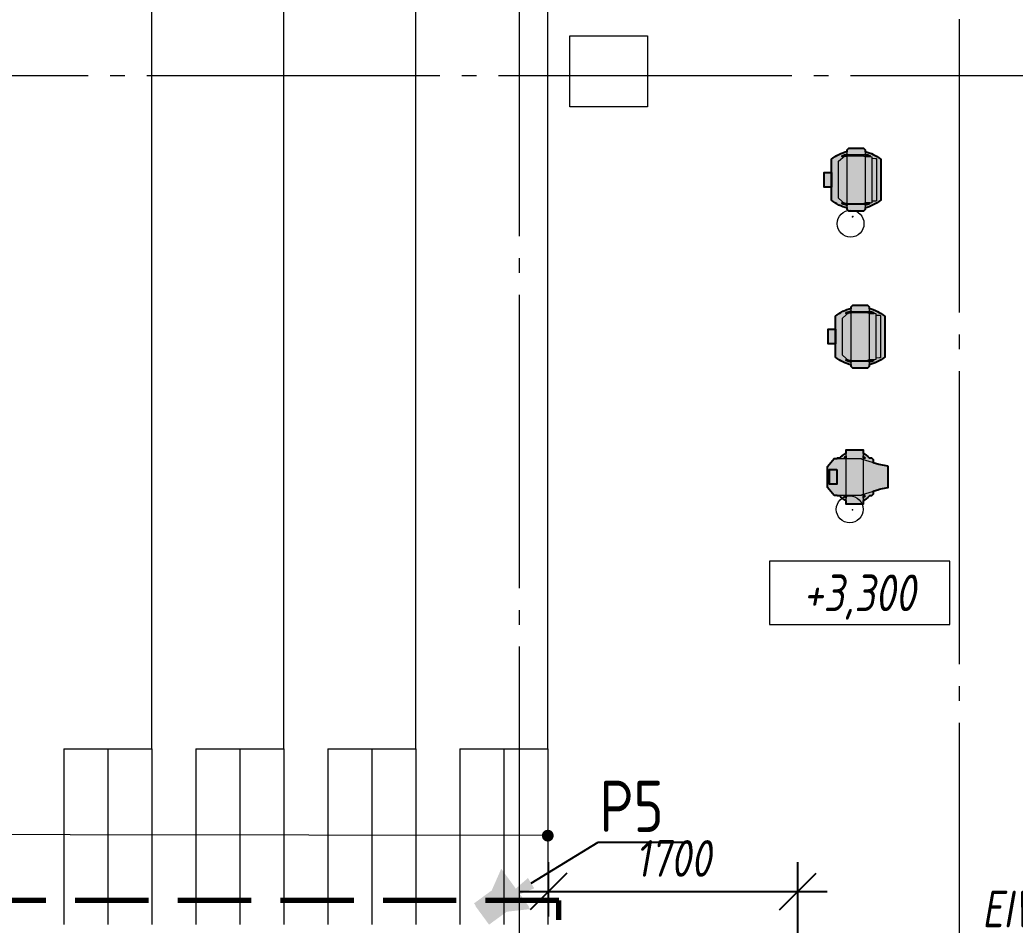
# Model space of a CAD drawing. Header units: millimetres. Extents: x -85420 to 1195317, y -69347 to 470418.
# Drawn here: x 444542 to 451329, y 58979 to 65155 of the extents above; entities that cross this region are included whole.
import ezdxf
from ezdxf import colors
from ezdxf.entities.mleader import LeaderData, LeaderLine
from ezdxf.enums import TextEntityAlignment as Align
from ezdxf.math import Vec2, Vec3

# ---------------------------------------------------------------- set-up
doc = ezdxf.new("R2010")
doc.units = ezdxf.units.MM
for name, pattern in [('GOST2.303 6', [12, 8, -1.5, 1, -1.5]), ('ГОСТ 2.303 4', [7, 5, -2, 0]), ('ГОСТ 2.303 5', [24, 20, -1.5, 1, -1.5]), ('осевая', [50.800000000000004, 31.75, -6.35, 6.35, -6.35])]:
    doc.linetypes.add(name, pattern=pattern)
for name, color, linetype, lineweight in [('+АР_Выноски', 4, 'Continuous', 9), ('+АР_Осевые линии', 252, 'GOST2.303 6', 9), ('ACME NEOZONE RING', 7, 'Continuous', 5), ('Lighting-Moving Light', 7, 'Continuous', 5), ('None', 7, 'Continuous', 5), ('Rigging-Truss-Insert Points', 7, 'Continuous', 5), ('TRUSS LIGHT', 7, 'Continuous', 5), ('ОБОРУДОВАНИЕ', 253, 'Continuous', 5), ('СПДС_РАЗМЕРЫ', 252, 'Continuous', 0), ('Тонкий мир', 7, 'Continuous', 9)]:
    doc.layers.add(name, color=color, linetype=linetype, lineweight=lineweight)
for name, color, linetype, lineweight, true_color in [('Lighting-Input-2D', 1, 'Continuous', 25, 0xff0000), ('ОСИ', 7, 'осевая', 13, 0x999999), ('ПБ_граница', 7, 'ГОСТ 2.303 4', 40, 0xdb0000)]:
    doc.layers.add(name, color=color, linetype=linetype, lineweight=lineweight, true_color=true_color)
doc.styles.get("Standard").update_dxf_attribs({"font": 'GOST.TTF'})
doc.styles.add('ГОСТ 2.304', font='CS_Gost2304.shx', dxfattribs={"oblique": 10})
doc.dimstyles.new('СПДС', dxfattribs={"dimscale": 100, "dimtxt": 2.5, "dimasz": 2.5, "dimexe": 2, "dimexo": 0.625, "dimgap": 1, "dimtad": 1, "dimdec": 0, "dimrnd": 5, "dimtxsty": 'ГОСТ 2.304', "dimblk": 'OBLIQUE', "dimblk1": 'OBLIQUE', "dimblk2": 'OBLIQUE', "dimcen": 2.5, "dimdle": 2, "dimadec": 0, "dimazin": 2, "dimtfac": 0.75, "dimtdec": 4, "dimtmove": 1, "dimatfit": 3, "dimfxl": 1, "dimtfill": 1, "dimtolj": 1, "dimarcsym": 1})
pattern_1 = [(36.20998888486707, (274610.4423896741, -633972.1413989094), (-2.711687676315508, 3.70369637503029), [3.338381209517014, -1.25189295356888]), (126.209988884867, (274610.4423896741, -633972.1413989094), (-3.70369637503029, -2.711687676315508), [3.338381209517014, -1.25189295356888])]
pattern_2 = [(36.20998888486707, (274618.8719227219, -633989.1981738386), (-2.711687676315508, 3.70369637503029), [3.338381209517014, -1.25189295356888]), (126.209988884867, (274618.8719227219, -633989.1981738386), (-3.70369637503029, -2.711687676315508), [3.338381209517014, -1.25189295356888])]

# ---------------------------------------------------------------- blocks, each defined once
blk = doc.blocks.new('S1')
at = {"color": 0, "const_width": 0.75}
blk.add_lwpolyline([(-0.375, -2.775557561562891e-17, 1), (0.375, -2.775557561562891e-17, 1)], format="xyb", close=True, dxfattribs=at)
blk = doc.blocks.new('_Oblique')
at = {"color": 0, "linetype": 'ByBlock', "lineweight": -2}
blk.add_line((-0.5, -0.5), (0.5, 0.5), dxfattribs=at)
blk = doc.blocks.new('*D290')
at = {"layer": 'Defpoints', "color": 0, "ltscale": 100, "transparency": 16777216}
for p in [(449847.3484073296, 59209.32747020738), (448146.372591679, 58976.4152099858), (449847.3484073296, 58726.41521012055)]:
    blk.add_point(p, dxfattribs=at)
at = {"layer": 'СПДС_РАЗМЕРЫ', "color": 0, "lineweight": -2, "ltscale": 100, "transparency": 16777216}
for p, q in [((448146.372591679, 59038.9152099858), (448146.372591679, 59409.32747020738)), ((449847.3484073296, 58788.91521012055), (449847.3484073296, 59409.32747020738)), ((447946.372591679, 59209.32747020738), (450047.3484073296, 59209.32747020738))]:
    blk.add_line(p, q, dxfattribs=at)
at = {"layer": 'СПДС_РАЗМЕРЫ', "color": 0, "lineweight": -2, "ltscale": 100, "transparency": 16777216, "xscale": 250, "yscale": 250, "zscale": 250, "rotation": 180}
blk.add_blockref('_Oblique', (448146.372591679, 59209.32747020738), dxfattribs=at)
at = {"layer": 'СПДС_РАЗМЕРЫ', "color": 0, "lineweight": -2, "ltscale": 100, "transparency": 16777216, "xscale": 250, "yscale": 250, "zscale": 250}
blk.add_blockref('_Oblique', (449847.3484073296, 59209.32747020738), dxfattribs=at)
at = {"layer": 'СПДС_РАЗМЕРЫ', "color": 0, "ltscale": 100, "transparency": 16777216, "insert": (448996.8604995043, 59434.32747026988), "char_height": 250, "attachment_point": 5, "style": 'ГОСТ 2.304', "bg_fill": 3, "box_fill_scale": 1.1, "bg_fill_color": 256, "bg_fill_true_color": 13158600, "bg_fill_transparency": 0}
blk.add_mtext('\\A1;1700', dxfattribs=at)
blk = doc.blocks.new('A$C314F1C93')
at = {"layer": '+АР_Осевые линии', "linetype": 'ГОСТ 2.303 5', "lineweight": 0, "ltscale": 100}
for p, q in [((17540.00000000047, 64752.65710872156), (17540.00000000047, -9752.23746942038)), ((20540.00000000047, 64233.04186645093), (20540.00000000047, -9232.622227149745))]:
    blk.add_line(p, q, dxfattribs=at)
blk.add_lwpolyline([(-4199.99999999968, 49449.99999999988), (75280.00000000006, 49449.99999999988)], dxfattribs=at)
blk = doc.blocks.new('Truss Straight Prolyte H40V-200 387x387x2000_3d')
at = {"layer": 'Rigging-Truss-Insert Points'}
for p in [(0, 0), (2000, 0)]:
    blk.add_point(p, dxfattribs=at)
blk = doc.blocks.new('Truss-46')
at = {"layer": 'TRUSS LIGHT', "color": 7, "transparency": 33554687}
blk.add_blockref('Truss Straight Prolyte H40V-200 387x387x2000_3d', (0, 0), dxfattribs=at)
at = {"layer": 'TRUSS LIGHT', "color": 0, "flags": 1}
for tag in ['Trim', 'Total_Hung_Weight', 'TE', 'TE-A', 'Width', 'Weight_Imperial', 'Weight_Metric', 'Truss_Color', 'WH', 'WH-A', 'Manufacturer', 'Position_Name', 'Location', 'Length', 'Note', 'Model_Name', 'Length', 'Height', 'User_Field_1', 'User_Field_2', 'User_Field_3', 'User_Field_4', 'User_Field_5', 'User_Field_6']:
    blk.add_attdef(tag, (-11004, -194.5), '', height=0.18, dxfattribs=at)
blk = doc.blocks.new('Group-202')
at = {"layer": 'Lighting-Input-2D', "linetype": 'Continuous', "lineweight": 0, "true_color": 0x00ffff}
blk.add_hatch(color=4, dxfattribs=at).paths.add_polyline_path([(-51.98946549269584, -122.0096663216868), (48.01053450730424, -122.0096663216868), (48.01053450730424, -172.0096663216868), (-51.98946549269584, -172.0096663216868)])
at = {"layer": 'Lighting-Moving Light', "linetype": 'Continuous', "lineweight": 0, "true_color": 0x00ffff, "transparency": 33554687}
h = blk.add_hatch(color=4, dxfattribs=at)
edge = h.paths.add_edge_path()
edge.add_line((126.5000000000055, -139.0882481757316), (71.12496539154135, -185.5534192920605))
edge.add_line((71.12496539154135, -185.5534192920605), (-71.12496539199601, -185.5534192919805))
edge.add_line((-71.12496539199601, -185.5534192919805), (-126.5000000004079, -139.0882481755895))
edge.add_line((-126.5000000004079, -139.0882481755895), (-126.5000000003853, -118.9209036223903))
edge.add_line((-126.5000000003853, -118.9209036223903), (-129.6140858583749, -116.0494786165894))
edge.add_line((-129.6140858583749, -116.0494786165894), (-129.6140858583749, -100.4141134206287))
edge.add_arc((-124.5955610855437, -90.2643556124866), 11.32268406604473, 231.4618788752651, 243.6900106286071, ccw=False)
edge.add_arc((-51.78453583374124, -10.74937232286101), 119.1134585078291, 216.8539690845616, 227.8944097031379, ccw=False)
edge.add_arc((-39.9999999863459, 0.001656482625740807), 135.000000013716, 204.9608233377731, 217.5052518094035, ccw=False)
edge.add_line((-162.3905336212333, -56.96813621728525), (-184.5000075903025, -56.96813621728525))
edge.add_line((-184.5000075903025, -56.96813621728525), (-184.5000075903025, 57.06129763317136))
edge.add_line((-184.5000075903025, 57.06129763317136), (-162.3486712315781, 57.06129763317136))
edge.add_arc((-39.99999998635111, 0.001656482626074762), 135.0000000137098, 132.7568730616302, 154.9971079075414, ccw=False)
edge.add_arc((-128.6293924005112, 95.98291888199135), 4.357944417834946, 103.05896267773932, 133.8779765755158, ccw=False)
edge.add_line((-129.6140858583749, 100.2281583738197), (-129.6140858583749, 116.0527915939283))
edge.add_line((-129.6140858583749, 116.0527915939283), (-118.1286841407497, 126.6432091988382))
edge.add_arc((2.418829581074533e-10, 1670.025635076939), 1547.896539994277, 265.6231815458671, 266.3539592363694)
edge.add_line((-98.43457424828527, 125.2621149487723), (-86.73604283560671, 164.0465807080388))
edge.add_line((-86.73604283560671, 164.0465807080388), (-86.50000000006536, 164.0465807080633))
edge.add_line((-86.50000000006536, 164.0465807080633), (-75.08746085627993, 224.7508063685455))
edge.add_arc((-74.11456584116392, 224.5539970792888), 0.9926019377249352, 89.65199725202132, 168.5638290336367, ccw=False)
edge.add_line((-74.10853701877852, 225.5465807080456), (74.1085370187858, 225.5465807079624))
edge.add_arc((74.11456584117002, 224.5539970792056), 0.9926019377249448, 11.436170966296118, 90.3480027479115, ccw=False)
edge.add_line((75.08746085628627, 224.7508063684611), (86.50000000000352, 164.0465807079661))
edge.add_line((86.50000000000352, 164.0465807079661), (86.73604283554488, 164.0465807079414))
edge.add_line((86.73604283554488, 164.0465807079414), (98.43457424814926, 125.2621149487629))
edge.add_arc((-9.71880353972665e-11, 1670.025635074971), 1547.896539992304, 273.6460407636256, 274.3768184541334)
edge.add_line((118.1286841407611, 126.6432091988382), (129.6140858583863, 116.0527915938286))
edge.add_line((129.6140858583863, 116.0527915938286), (129.6140858583863, 100.2281583738198))
edge.add_arc((128.6293924005208, 95.98291888198973), 4.357944417836974, 46.12202342448751, 76.94103732224272, ccw=False)
edge.add_arc((39.99999998636018, 0.001656482624781574), 135.0000000137119, 25.002892092458808, 47.24312693836953, ccw=False)
edge.add_line((162.348671231589, 57.06129763317136), (184.5000075903136, 57.06129763317136))
edge.add_line((184.5000075903136, 57.06129763317136), (184.5000075903136, -56.96813621728523))
edge.add_line((184.5000075903136, -56.96813621728524), (162.3905336212441, -56.96813621728525))
edge.add_arc((39.99999998636132, 0.001656482622735211), 135.0000000137105, 322.4947481905963, 335.03917666222713, ccw=False)
edge.add_arc((51.78453583375878, -10.74937232286688), 119.1134585078202, 312.1055902968616, 323.1460309154387, ccw=False)
edge.add_arc((124.5955610855418, -90.26435561246926), 11.32268406606613, 296.3099893714141, 308.5381211247298, ccw=False)
edge.add_line((129.6140858583863, -100.4141134206287), (129.6140858583863, -116.0494786164901))
edge.add_line((129.6140858583863, -116.0494786164901), (126.5000000000055, -118.9209036226782))
edge.add_line((126.5000000000055, -118.9209036226782), (126.5000000000055, -139.0882481757316))
edge = h.paths.add_edge_path()
edge.add_line((129.6140858583863, 71.1142046713513), (129.6140858583863, 57.06129763317136))
edge.add_line((129.6140858583863, 57.06129763317136), (142.1230205183928, 57.06129763317136))
edge.add_arc((60.00660030390372, 0.007386853325890286), 99.99127564001331, 34.79130092166319, 44.47619964003829)
edge.add_arc((128.8599148934973, 67.9000425498936), 3.301456040491092, 40.92127007208694, 76.79499796821261)
edge = h.paths.add_edge_path()
edge.add_arc((-60.00660030389697, 0.007386853329236942), 99.9912756400081, 135.5238003599614, 145.208699078337)
edge.add_line((-142.123020518382, 57.06129763317136), (-129.6140858583749, 57.06129763317136))
edge.add_line((-129.6140858583749, 57.06129763317136), (-129.6140858583749, 71.1142046713513))
edge.add_arc((-128.8599148934876, 67.90004254989493), 3.301456040489418, 103.2050020317644, 139.0787299279181)
edge = h.paths.add_edge_path()
edge.add_line((-129.6140858583749, -71.22854765874618), (-129.6140858583749, -56.96813621728525))
edge.add_line((-129.6140858583749, -56.96813621728525), (-142.1851095605982, -56.96813621728525))
edge.add_arc((-59.94200554795235, 0.03918722097570537), 100.0687917546194, 214.7280076534531, 224.469212184373)
edge.add_arc((-127.7834649650887, -66.61917062179369), 4.959589652755693, 223.9550811689498, 248.3394254686227)
edge = h.paths.add_edge_path()
edge.add_arc((59.9420055479589, 0.03918722097935756), 100.068791754625, 315.5307878156272, 325.2719923465465)
edge.add_line((142.185109560609, -56.96813621728525), (129.6140858583863, -56.96813621728524))
edge.add_line((129.6140858583863, -56.96813621728524), (129.6140858583863, -71.22854765874595))
edge.add_arc((127.7834649650995, -66.61917062179376), 4.959589652755619, 291.6605745313848, 316.0449188310494)
h = blk.add_hatch(color=4, dxfattribs=at)
edge = h.paths.add_edge_path()
edge.add_line((-2.273181642920008e-10, -185.5534192920606), (-71.12496539199601, -185.5534192919805))
edge.add_line((-71.12496539199601, -185.5534192919805), (-126.5000000004079, -139.0882481755895))
edge.add_line((-126.5000000004079, -139.0882481755895), (-126.5000000002006, 45.48249951186608))
edge.add_line((-126.5000000002006, 45.48249951186609), (-120.8349760698259, 50.99744130778884))
edge.add_line((-120.8349760698259, 50.99744130778884), (-86.73604283560671, 164.0465807080388))
edge.add_line((-86.73604283560671, 164.0465807080388), (-86.50000000006536, 164.0465807080633))
edge.add_line((-86.50000000006536, 164.0465807080633), (-75.08746085627992, 224.7508063685455))
edge.add_arc((-74.11456584116395, 224.5539970792889), 0.9926019377248786, 89.65199725201961, 168.5638290336395, ccw=False)
edge.add_line((-74.10853701877852, 225.5465807080456), (74.1085370187858, 225.5465807079624))
edge.add_arc((74.11456584117008, 224.5539970792056), 0.9926019377248835, 11.436170966295322, 90.34800274791468, ccw=False)
edge.add_line((75.08746085628627, 224.7508063684611), (86.50000000000352, 164.0465807079661))
edge.add_line((86.50000000000352, 164.0465807079661), (86.73604283554488, 164.0465807079414))
edge.add_line((86.73604283554488, 164.0465807079414), (120.834976069637, 50.99744130765308))
edge.add_line((120.834976069637, 50.99744130765308), (126.5000000000055, 45.48249951172395))
edge.add_line((126.5000000000055, 45.48249951172395), (126.5000000000055, -139.0882481757316))
edge.add_line((126.5000000000055, -139.0882481757316), (71.12496539154134, -185.5534192920605))
edge.add_line((71.12496539154134, -185.5534192920605), (-2.273168320243713e-10, -185.5534192920606))
blk.add_hatch(color=4, dxfattribs=at).paths.add_polyline_path([(-184.5000075903025, 57.06129763317136), (184.5000075903136, 57.06129763317136), (184.5000075903136, -56.96813621728525), (-184.5000075903025, -56.96813621728525)])
at = {"layer": 'Lighting-Input-2D', "flags": 128}
blk.add_lwpolyline([(-51.98946549269584, -122.0096663216868), (48.01053450730424, -122.0096663216868), (48.01053450730424, -172.0096663216868), (-51.98946549269584, -172.0096663216868)], close=True, dxfattribs=at)
at = {"layer": 'Lighting-Moving Light', "color": 7, "linetype": 'Continuous', "lineweight": 25, "transparency": 33554687, "flags": 128}
for points in [[(126.5000000000055, -139.0882481757316), (71.12496539154135, -185.5534192920605), (-71.12496539199601, -185.5534192919805), (-126.5000000004079, -139.0882481755895), (-126.5000000003853, -118.9209036223903), (-129.6140858583749, -116.0494786165894), (-129.6140858583749, -100.4141134206287, -0.05340597821774325), (-131.6499918019054, -99.12088889179601, -0.04821030859268485), (-147.0951674995839, -82.1909532764933, -0.05479012223569972), (-162.3905336212333, -56.96813621728525), (-184.5000075903025, -56.96813621728525), (-184.5000075903025, 57.06129763317136), (-162.3486712315781, 57.06129763317136, -0.09734709631348429), (-131.6499918001932, 99.12420187076832, -0.1352897859928446), (-129.6140858583749, 100.2281583738197), (-129.6140858583749, 116.0527915939283), (-118.1286841407497, 126.6432091988382, 0.003188630006431763), (-98.43457424828527, 125.2621149487723), (-86.73604283560671, 164.0465807080388), (-86.50000000006536, 164.0465807080633), (-75.08746085627993, 224.7508063685455, -0.3586024486244413), (-74.10853701877852, 225.5465807080456), (74.10853701878578, 225.5465807079624, -0.3586024486244404), (75.08746085628627, 224.7508063684611), (86.50000000000352, 164.0465807079661), (86.73604283554488, 164.0465807079414), (98.43457424814926, 125.2621149487629, 0.003188630006455701), (118.1286841407611, 126.6432091988382), (129.6140858583863, 116.0527915938286), (129.6140858583863, 100.2281583738198, -0.13528978599275), (131.649991800204, 99.12420187076833, -0.09734709631348258), (162.348671231589, 57.06129763317136), (184.5000075903136, 57.06129763317136), (184.5000075903136, -56.96813621728524), (162.3905336212441, -56.96813621728525, -0.05479012223570203), (147.0951674995947, -82.19095327649333, -0.04821030859268863), (131.6499918019161, -99.12088889179603, -0.05340597821762865), (129.6140858583863, -100.4141134206287), (129.6140858583863, -116.0494786164901), (126.5000000000055, -118.9209036226782)], [(-131.3545292670013, 70.06256679594232, 0.04228351509570183), (-142.123020518382, 57.06129763317136), (-129.6140858583749, 57.06129763317136), (-129.6140858583749, 71.1142046713513, 0.1578197022280426), (-131.3545292670013, 70.06256679594232)], [(129.6140858583863, 71.1142046713513), (129.6140858583863, 57.06129763317136), (142.1230205183928, 57.06129763317136, 0.04228351509569935), (131.3545292670121, 70.0625667959423, 0.157819702227917), (129.6140858583863, 71.1142046713513)], [(-129.6140858583749, -71.22854765874618), (-129.6140858583749, -56.96813621728525), (-142.1851095605982, -56.96813621728525, 0.04252963736267084), (-131.3537950881081, -70.06159307355371, 0.1068000799953569), (-129.6140858583749, -71.22854765874618)], [(131.3537950881188, -70.06159307355378, 0.04252963736266887), (142.185109560609, -56.96813621728525), (129.6140858583863, -56.96813621728524), (129.6140858583863, -71.22854765874595, 0.1068000799953201), (131.3537950881188, -70.06159307355378)]]:
    blk.add_lwpolyline(points, format="xyb", close=True, dxfattribs=at)
at = {"layer": 'Lighting-Moving Light', "color": 7, "linetype": 'Continuous', "lineweight": 18, "transparency": 33554687, "flags": 128}
blk.add_lwpolyline([(-2.273181642920008e-10, -185.5534192920606), (-71.12496539199601, -185.5534192919805), (-126.5000000004079, -139.0882481755895), (-126.5000000002006, 45.48249951186609), (-120.8349760698259, 50.99744130778884), (-86.73604283560671, 164.0465807080388), (-86.50000000006536, 164.0465807080633), (-75.08746085627992, 224.7508063685455, -0.3586024486244629), (-74.10853701877852, 225.5465807080456), (74.10853701878578, 225.5465807079624, -0.3586024486244613), (75.08746085628627, 224.7508063684611), (86.50000000000352, 164.0465807079661), (86.73604283554488, 164.0465807079414), (120.834976069637, 50.99744130765308), (126.5000000000055, 45.48249951172395), (126.5000000000055, -139.0882481757316), (71.12496539154134, -185.5534192920605)], format="xyb", close=True, dxfattribs=at)
blk.add_lwpolyline([(-184.5000075903025, 57.06129763317136), (184.5000075903136, 57.06129763317136), (184.5000075903136, -56.96813621728525), (-184.5000075903025, -56.96813621728525)], close=True, dxfattribs=at)
at = {"layer": 'None', "color": 0, "flags": 1}
for tag in ['3D_Symbol_Name', 'Weight', 'Wattage', 'Model_Name', 'Inst_Type', 'FixtureID', 'GDTF_Fixture_Name', 'GDTF_Fixture_Mode', 'Power_Connector', 'Frame_Size_Imp', 'Frame_Size_Metric', 'Device_Type', 'Field_Angle', 'Field_Angle_2', 'Candlepower', 'Num_Channels', 'Beam_Angle', 'Beam_Angle_2', 'Lamp', 'Remarks', 'Drawn_By']:
    blk.add_attdef(tag, (-184.5000075903025, -185.5534192920606), '', height=0.18, dxfattribs=at)
blk = doc.blocks.new('NNA_TransformGroup (2D)-81')
at = {"layer": 'None', "color": 7, "transparency": 33554687}
blk.add_blockref('Group-202', (0, 0), dxfattribs=at)
blk = doc.blocks.new('Lighting Device (2D)-81')
at = {"layer": 'None', "color": 7, "transparency": 33554687}
blk.add_blockref('NNA_TransformGroup (2D)-81', (0, 0), dxfattribs=at)
at = {"layer": 'None', "color": 0, "flags": 1}
for tag in ['3D_Symbol_Name', 'Weight', 'Wattage', 'Model_Name', 'Inst_Type', 'FixtureID', 'GDTF_Fixture_Name', 'GDTF_Fixture_Mode', 'Power_Connector', 'Frame_Size_Imp', 'Frame_Size_Metric', 'Device_Type', 'Field_Angle', 'Field_Angle_2', 'Candlepower', 'Num_Channels', 'Beam_Angle', 'Beam_Angle_2', 'Lamp', 'Remarks', 'Drawn_By']:
    blk.add_attdef(tag, (8074.853436053078, -9010.741199133192), '', height=0.18, dxfattribs=at)
blk = doc.blocks.new('Group-231')
at = {"layer": 'Lighting-Input-2D', "linetype": 'Continuous', "lineweight": 0, "true_color": 0xff0000}
blk.add_hatch(color=1, dxfattribs=at).paths.add_polyline_path([(-50.06669090837131, -167.5081993989556), (49.93330909162871, -167.5081993989556), (49.93330909162871, -217.1914496199738), (-50.06669090837131, -217.1914496199738)])
at = {"layer": 'Lighting-Moving Light', "linetype": 'Continuous', "lineweight": 0, "true_color": 0xff0000, "transparency": 33554687}
h = blk.add_hatch(color=1, dxfattribs=at)
edge = h.paths.add_edge_path()
edge.add_line((-204.2387826994019, -60.8860880272296), (-215.4005961431126, -49.85006010474864))
edge.add_line((-215.4005961431126, -49.85006010474864), (-215.4122563942423, 50.08959997854764))
edge.add_line((-215.4122563942423, 50.08959997854763), (-203.8000245200874, 61.33292691252055))
edge.add_line((-203.8000245200874, 61.33292691252055), (-192.7895419536887, 61.32701852179417))
edge.add_arc((64.5073050885079, -0.1105995549899319), 264.5302410175523, 140.6848825337481, 166.570320495254, ccw=False)
edge.add_line((-140.1526174042481, 167.4918006010442), (140.1867819051701, 167.4918006010442))
edge.add_arc((-64.47314058758707, -0.1105995549905288), 264.5302410175535, 13.38359903809038, 39.31511746625188, ccw=False)
edge.add_line((192.8730348005591, 61.12006617631166), (204.341597720418, 61.11391197277044))
edge.add_line((204.341597720418, 61.11391197277044), (215.4464208951646, 50.08959997854764))
edge.add_line((215.4464208951646, 50.08959997854764), (215.434760644035, -49.85006010474861))
edge.add_line((215.434760644035, -49.85006010474861), (204.341597720418, -60.8860880272296))
edge.add_line((204.341597720418, -60.8860880272296), (192.980910485154, -60.8860880272296))
edge.add_arc((-64.4731405875863, -0.1105995549896477), 264.5302410175527, 320.7421941521046, 346.7177207661283, ccw=False)
edge.add_line((140.3543282228347, -167.5081993989557), (-140.3201637219127, -167.5081993989556))
edge.add_arc((64.50730508850714, -0.1105995549903156), 264.5302410175514, 193.2822792338716, 219.2578058478954, ccw=False)
edge.add_line((-192.946745984232, -60.8860880272296), (-204.2387826994019, -60.8860880272296))
edge = h.paths.add_edge_path()
edge.add_line((160.0934899194107, 96.66167659555434), (160.0934899194107, 68.5864993770981))
edge.add_line((160.0934899194107, 68.5864993770981), (160.7072250899274, 61.13732683411254))
edge.add_line((160.7072250899274, 61.13732683411254), (172.4985306878957, 61.1309994419908))
edge.add_arc((-59.99667540513892, -0.1105995550576893), 240.4257771204201, 14.75707950798592, 23.73479338239002)
edge = h.paths.add_edge_path()
edge.add_line((165.0327730233111, -60.8860880272296), (165.0327730233111, -76.46363999052241))
edge.add_line((165.0327730233111, -76.46363999052241), (160.0934899194108, -81.95005537697216))
edge.add_line((160.0934899194108, -81.95005537697216), (160.0934899194107, -96.88287570568053))
edge.add_arc((-59.99667540515048, -0.1105995550642689), 240.4257771204324, 336.2652066176101, 345.3577578526647)
edge.add_line((172.6208095458599, -60.8860880272296), (165.0327730233111, -60.8860880272296))
edge = h.paths.add_edge_path()
edge.add_line((-160.0593254184888, -81.95005765450088), (-163.7316799961889, -77.87091073969253))
edge.add_line((-163.7316799961889, -77.87091073969253), (-163.7316799961889, -60.8860880272296))
edge.add_line((-163.7316799961889, -60.8860880272296), (-172.5866450449379, -60.8860880272296))
edge.add_arc((60.03083990608064, -0.1105995550613557), 240.425777120441, 194.6422421473354, 203.7347933823896)
edge.add_line((-160.0593254184888, -96.88287570568038), (-160.0593254184888, -81.95005765450088))
edge = h.paths.add_edge_path()
edge.add_line((-172.415533832848, 61.31608552227169), (-160.6588524936224, 61.30977671004853))
edge.add_line((-160.6588524936224, 61.30977671004853), (-160.0593254184888, 68.58649937709234))
edge.add_line((-160.0593254184888, 68.58649937709234), (-160.0593254184888, 96.66167659555428))
edge.add_arc((60.03083990607681, -0.1105995550633594), 240.4257771204369, 156.2652066176103, 165.1973033601135)
for points in [[(-143.9829177495388, 139.2300844658703), (144.7533309787868, 139.2300844658703), (145.371287340211, 131.6713959647703), (146.0740833264111, 107.2741291264705), (156.9060272980112, 107.2741291264703), (161.4721900407636, 51.85261221800639), (165.0327730233112, 51.85263047744628), (165.0327730233112, -76.46363999052241), (126.3683885618112, -119.4109401057296), (-126.3342240608889, -119.4109401057296), (-163.7316799961889, -77.87091073969252), (-163.7316799961889, 51.85263047744628), (-161.4380255398413, 51.85261221800639), (-156.8718627970889, 107.2741291264703), (-146.0399188254888, 107.2741291264705), (-145.3371228392887, 131.6713959647703), (-144.7191664778645, 139.2300844658703)], [(-215.4122563942423, 50.08959997854764), (-203.8000245200874, 61.33292691252055), (204.341597720418, 61.11391197277043), (215.4464208951646, 50.08959997854764), (215.434760644035, -49.85006010474864), (204.341597720418, -60.8860880272296), (-204.238782699402, -60.8860880272296), (-215.4005961431126, -49.85006010474864)]]:
    blk.add_hatch(color=1, dxfattribs=at).paths.add_polyline_path(points)
at = {"layer": 'Lighting-Input-2D', "flags": 128}
blk.add_lwpolyline([(-50.06669090837131, -167.5081993989556), (49.93330909162871, -167.5081993989556), (49.93330909162871, -217.1914496199738), (-50.06669090837131, -217.1914496199738)], close=True, dxfattribs=at)
at = {"layer": 'Lighting-Moving Light', "color": 7, "linetype": 'Continuous', "lineweight": 5, "transparency": 33554687}
blk.add_line((-146.0399188254888, 107.2741291264705), (146.0740833264111, 107.2741291264705), dxfattribs=at)
at = {"layer": 'Lighting-Moving Light', "color": 7, "linetype": 'Continuous', "lineweight": 13, "transparency": 33554687}
for p, q in [((-168.5160014039889, 61.11391197277043), (-168.5160014039889, -60.8860880272296)), ((168.5501659049112, 61.11391197277043), (168.5501659049112, -60.8860880272296))]:
    blk.add_line(p, q, dxfattribs=at)
at = {"layer": 'Lighting-Moving Light', "color": 7, "linetype": 'Continuous', "lineweight": 25, "transparency": 33554687, "flags": 128}
for points in [[(-204.2387826994019, -60.8860880272296), (-215.4005961431126, -49.85006010474864), (-215.4122563942423, 50.08959997854763), (-203.8000245200874, 61.33292691252055), (-192.7895419536887, 61.32701852179417, -0.1134292769149235), (-140.1526174042481, 167.4918006010442), (140.1867819051701, 167.4918006010442, -0.1136329324577172), (192.8730348005591, 61.12006617631166), (204.341597720418, 61.11391197277044), (215.4464208951646, 50.08959997854764), (215.434760644035, -49.85006010474861), (204.341597720418, -60.8860880272296), (192.980910485154, -60.8860880272296, -0.1138274381118651), (140.3543282228347, -167.5081993989557), (-140.3201637219127, -167.5081993989556, -0.1138274381118657), (-192.946745984232, -60.8860880272296)], [(-172.415533832848, 61.31608552227169), (-160.6588524936224, 61.30977671004853), (-160.0593254184888, 68.58649937709234), (-160.0593254184888, 96.66167659555428, 0.03899336922218982), (-172.415533832848, 61.31608552227169)], [(160.0934899194107, 96.66167659555434), (160.0934899194107, 68.5864993770981), (160.7072250899274, 61.13732683411254), (172.4985306878957, 61.1309994419908, 0.03919271569914481), (160.0934899194107, 96.66167659555434)], [(-160.0593254184888, -81.95005765450088), (-163.7316799961889, -77.87091073969253), (-163.7316799961889, -60.8860880272296), (-172.5866450449379, -60.8860880272296, 0.03969456779055925), (-160.0593254184888, -96.88287570568038)], [(165.0327730233111, -60.8860880272296), (165.0327730233111, -76.46363999052241), (160.0934899194108, -81.95005537697216), (160.0934899194107, -96.88287570568053, 0.03969456779056083), (172.6208095458599, -60.8860880272296)]]:
    blk.add_lwpolyline(points, format="xyb", close=True, dxfattribs=at)
at = {"layer": 'Lighting-Moving Light', "color": 7, "linetype": 'Continuous', "lineweight": 18, "transparency": 33554687, "flags": 128}
for points in [[(-143.9829177495388, 139.2300844658703), (144.7533309787868, 139.2300844658703), (145.371287340211, 131.6713959647703), (146.0740833264111, 107.2741291264705), (156.9060272980112, 107.2741291264703), (161.4721900407636, 51.85261221800639), (165.0327730233112, 51.85263047744628), (165.0327730233112, -76.46363999052241), (126.3683885618112, -119.4109401057296), (-126.3342240608889, -119.4109401057296), (-163.7316799961889, -77.87091073969252), (-163.7316799961889, 51.85263047744628), (-161.4380255398413, 51.85261221800639), (-156.8718627970889, 107.2741291264703), (-146.0399188254888, 107.2741291264705), (-145.3371228392887, 131.6713959647703), (-144.7191664778645, 139.2300844658703)], [(-215.4122563942423, 50.08959997854764), (-203.8000245200874, 61.33292691252055), (204.341597720418, 61.11391197277043), (215.4464208951646, 50.08959997854764), (215.434760644035, -49.85006010474864), (204.341597720418, -60.8860880272296), (-204.238782699402, -60.8860880272296), (-215.4005961431126, -49.85006010474864)]]:
    blk.add_lwpolyline(points, close=True, dxfattribs=at)
at = {"layer": 'ACME NEOZONE RING', "color": 0, "flags": 1}
for tag in ['3D_Symbol_Name', 'Weight', 'Wattage', 'Model_Name', 'Inst_Type', 'FixtureID', 'GDTF_Fixture_Name', 'GDTF_Fixture_Mode', 'Power_Connector', 'Frame_Size_Imp', 'Frame_Size_Metric', 'Device_Type', 'Field_Angle', 'Field_Angle_2', 'Candlepower', 'Num_Channels', 'Beam_Angle', 'Beam_Angle_2', 'Lamp', 'Remarks', 'Drawn_By']:
    blk.add_attdef(tag, (-215.4122563942423, -217.1914496199738), '', height=0.18, dxfattribs=at)
blk = doc.blocks.new('NNA_TransformGroup (2D)-110')
at = {"layer": 'ACME NEOZONE RING', "color": 7, "transparency": 33554687}
blk.add_blockref('Group-231', (0, 0), dxfattribs=at)
blk = doc.blocks.new('Lighting Device (2D)-110')
at = {"layer": 'ACME NEOZONE RING', "color": 7, "transparency": 33554687}
blk.add_blockref('NNA_TransformGroup (2D)-110', (0, 0), dxfattribs=at)
at = {"layer": 'ACME NEOZONE RING', "color": 0, "flags": 1}
for tag in ['3D_Symbol_Name', 'Weight', 'Wattage', 'Model_Name', 'Inst_Type', 'FixtureID', 'GDTF_Fixture_Name', 'GDTF_Fixture_Mode', 'Power_Connector', 'Frame_Size_Imp', 'Frame_Size_Metric', 'Device_Type', 'Field_Angle', 'Field_Angle_2', 'Candlepower', 'Num_Channels', 'Beam_Angle', 'Beam_Angle_2', 'Lamp', 'Remarks', 'Drawn_By']:
    blk.add_attdef(tag, (7803.214924054135, -9404.377739816819), '', height=0.18, dxfattribs=at)

msp = doc.modelspace()

# ---------------------------------------------------------------- wipeouts: each hides what was drawn before it
at = {"color": 7, "ltscale": 100, "true_color": 0xffffff}
msp.add_wipeout([(449653.1266364071, 61031.19746961923), (450883.1266364071, 61031.19746961923), (450883.1266364071, 61461.19746961922), (449653.1266364071, 61461.19746961922)], dxfattribs=at).dxf.layer = '+АР_Выноски'

# ---------------------------------------------------------------- next in the draw order: linework, layer by layer
at = {"layer": '+АР_Выноски', "linetype": 'Continuous', "ltscale": 100}
msp.add_lwpolyline([(449653.1266364071, 61031.19746961922), (450883.1266364071, 61031.19746961922), (450883.1266364071, 61461.19746961922), (449653.1266364071, 61461.19746961922), (449653.1266364071, 61031.19746961922)], dxfattribs=at)

# ---------------------------------------------------------------- next in the draw order: texts
at = {"layer": '+АР_Выноски', "linetype": 'Continuous', "ltscale": 100, "style": 'ГОСТ 2.304', "oblique": 9.999999999999996}
msp.add_text('+3,300', height=250, dxfattribs=at).set_placement((450268.1266364071, 61246.19746961922), align=Align.MIDDLE_CENTER)

# ---------------------------------------------------------------- next in the draw order: block references
at = {"layer": 'ОСИ', "ltscale": 40}
msp.add_blockref('A$C314F1C93', (430406.3725916118, 15326.41521031433, 4.999999999999952e-09), dxfattribs=at)

# ---------------------------------------------------------------- next in the draw order: hatches: boundary and pattern name
at = {"lineweight": 9}
h = msp.add_hatch(dxfattribs=at)
h.set_pattern_fill('ANGLE', color=5, scale=0.657161655416735, angle=36.20998888486706)
h.set_pattern_definition(pattern_1)
h.paths.add_polyline_path([(447639.0083338617, 59127.67406175379), (447759.5170037876, 59215.9053426251), (447853.4090515134, 59087.66504421504), (447732.9003815873, 58999.43376334361)])
edge = h.paths.add_edge_path()
edge.add_line((447759.5170037876, 59215.9053426251), (447824.6769470023, 59363.88961199031))
h = msp.add_hatch(dxfattribs=at)
h.set_pattern_fill('ANGLE', color=5, scale=0.657161655416735, angle=36.20998888486706)
h.set_pattern_definition(pattern_2)
h.paths.add_polyline_path([(447647.4378669094, 59110.61728682462), (447767.9465368353, 59198.84856769594), (447861.8385845611, 59070.60826928588), (447741.329914635, 58982.37698841444)])
edge = h.paths.add_edge_path()
edge.add_line((447767.9465368353, 59198.84856769594), (447833.10648005, 59346.83283706114))

# ---------------------------------------------------------------- next in the draw order: linework, layer by layer
at = {"lineweight": 9, "elevation": 4.999999999999952e-09}
msp.add_lwpolyline([(448821.2448016434, 65046.83591351914), (448821.2448016434, 64562.83591351914), (448292.2448016434, 64562.83591351914), (448292.2448016434, 65046.83591351914)], close=True, dxfattribs=at)
at = {"lineweight": 9}
for centre in [(450206.8082038887, 63764.65512909251, 4.999999999999952e-09), (450201.1360201483, 61815.88419992873, 4.999999999999952e-09)]:
    msp.add_circle(centre, 91.59538822062314, dxfattribs=at)
at = {"layer": 'ОБОРУДОВАНИЕ', "ltscale": 100}
for p, q in [((445441.8318939474, 60182.37698841956, 4.999999999999952e-09), (445441.8318939493, 69382.37698840676, 4.999999999999952e-09)), ((446341.8318939493, 60182.37698841956, 4.999999999999952e-09), (446341.8318939493, 69382.37698840676, 4.999999999999952e-09)), ((447241.8318939493, 60182.37698841956, 4.999999999999952e-09), (447241.8318939493, 69382.37698840676, 4.999999999999952e-09)), ((448141.8318939493, 60182.37698841956, 4.999999999999952e-09), (448141.8318939493, 69382.37698840676, 4.999999999999952e-09)), ((444841.8318939493, 60182.37698841956, 4.999999999999952e-09), (444841.8318939493, 58982.37698841421, 4.999999999999952e-09)), ((444841.8318939493, 60182.37698841956, 4.999999999999952e-09), (445441.8318939474, 60182.37698841956, 4.999999999999952e-09)), ((445141.8318939493, 60182.37698841956, 4.999999999999952e-09), (445141.8318939493, 58982.37698841421, 4.999999999999952e-09)), ((445441.8318939493, 60182.37698841956, 4.999999999999952e-09), (445441.8318939493, 58982.37698841421, 4.999999999999952e-09)), ((445741.8318939493, 60182.37698841956, 4.999999999999952e-09), (445741.8318939493, 58982.37698841421, 4.999999999999952e-09)), ((445741.8318939493, 60182.37698841956, 4.999999999999952e-09), (446341.8318939493, 60182.37698841956, 4.999999999999952e-09)), ((446041.8318939493, 60182.37698841956, 4.999999999999952e-09), (446041.8318939493, 58982.37698841421, 4.999999999999952e-09)), ((446341.831893946, 60182.3769884198, 4.999999999999952e-09), (446341.831893946, 58982.37698841421, 4.999999999999952e-09)), ((446641.831893946, 60182.3769884198, 4.999999999999952e-09), (446641.831893946, 58982.37698841421, 4.999999999999952e-09)), ((446641.831893946, 60182.37698841956, 4.999999999999952e-09), (447241.8318939493, 60182.37698841956, 4.999999999999952e-09)), ((446941.831893946, 60182.3769884198, 4.999999999999952e-09), (446941.831893946, 58982.37698841421, 4.999999999999952e-09)), ((447241.831893946, 60182.37698841956, 4.999999999999952e-09), (447241.831893946, 58982.37698841421, 4.999999999999952e-09)), ((447541.831893946, 60182.37698841956, 4.999999999999952e-09), (447541.831893946, 58982.37698841421, 4.999999999999952e-09)), ((447541.831893946, 60182.37698841956, 4.999999999999952e-09), (448141.831893946, 60182.37698841956, 4.999999999999952e-09)), ((447841.831893946, 60182.37698841956, 4.999999999999952e-09), (447841.831893946, 58982.37698841421, 4.999999999999952e-09)), ((448141.8318939493, 60182.37698841956, 4.999999999999952e-09), (448141.831893946, 58982.37698841421, 4.999999999999952e-09))]:
    msp.add_line(p, q, dxfattribs=at)
at = {"layer": 'ПБ_граница', "color": 1, "lineweight": 70, "ltscale": 100, "true_color": 0xff0404, "elevation": 4.999999999999952e-09}
msp.add_lwpolyline([(448218.1918544235, 54815.36158631265), (448218.1918544235, 54815.36158631265), (448218.1918544235, 54815.36158631265), (448218.1918544235, 54815.36158631265), (448218.1918544235, 59146.59025580376), (441546.3725916799, 59146.59025580376)], dxfattribs=at)
at = {"layer": 'Тонкий мир', "lineweight": 5, "elevation": 4.999999999999952e-09}
msp.add_lwpolyline([(448141.8320137607, 59589.65499071062), (443253.4410538739, 59596.50280442576)], dxfattribs=at)

# ---------------------------------------------------------------- next in the draw order: block references
at = {"color": 7, "lineweight": 9, "transparency": 33554687}
for name, p, rotation in [('Truss-46', (450221.4071881977, 63812.65304798727, 1), 89.99999999999997), ('Lighting Device (2D)-110', (450244.60156912, 64064.79484616058, 7753.445800443083), 270), ('Truss-46', (450221.0601198926, 61812.15135032126, 1), 89.99999999999997), ('Lighting Device (2D)-110', (450271.9769353587, 62994.17395014224, 8093.44159970853), 270), ('Lighting Device (2D)-81', (450234.5942495677, 62036.65135791154, 7389.300000784628), 270)]:
    msp.add_blockref(name, p, dxfattribs=dict(at, rotation=rotation))
at = {"layer": 'Тонкий мир', "lineweight": 5, "xscale": 53.63554029894799, "yscale": 53.63554029894799, "zscale": 53.63554029894799, "rotation": 328.5203328019072}
msp.add_blockref('S1', (448141.8320137607, 59589.65499071062, 4.999999999999952e-09), dxfattribs=at)

# ---------------------------------------------------------------- next in the draw order: texts
at = {"layer": 'ПБ_граница', "linetype": 'ByBlock', "lineweight": 0, "ltscale": 100, "insert": (451460.0625394448, 59089.2664915651, 4.999999999999952e-09), "char_height": 250, "width": 1, "attachment_point": 5, "line_spacing_factor": 0.5, "style": 'ГОСТ 2.304', "bg_fill": 3, "box_fill_scale": 1.2, "bg_fill_color": 1, "bg_fill_transparency": 0}
msp.add_mtext('EIW30', dxfattribs=at)

# ---------------------------------------------------------------- next in the draw order: wipeouts: each hides what was drawn before it
at = {"color": 7, "ltscale": 100, "true_color": 0xffffff}
msp.add_wipeout([(449653.1266364073, 61031.19746961923), (450883.1266364073, 61031.19746961923), (450883.1266364073, 61461.19746961922), (449653.1266364073, 61461.19746961922)], dxfattribs=at).dxf.layer = '+АР_Выноски'

# ---------------------------------------------------------------- next in the draw order: linework, layer by layer
at = {"layer": '+АР_Выноски', "linetype": 'Continuous', "ltscale": 100}
msp.add_lwpolyline([(449653.1266364072, 61031.19746961922), (450883.1266364072, 61031.19746961922), (450883.1266364072, 61461.19746961922), (449653.1266364072, 61461.19746961922), (449653.1266364072, 61031.19746961922)], dxfattribs=at)

# ---------------------------------------------------------------- next in the draw order: texts
at = {"layer": '+АР_Выноски', "linetype": 'Continuous', "ltscale": 100, "style": 'ГОСТ 2.304', "oblique": 9.999999999999996}
msp.add_text('+3,300', height=250, dxfattribs=at).set_placement((450268.1266364072, 61246.19746961922), align=Align.MIDDLE_CENTER)

# ---------------------------------------------------------------- next in the draw order: dimensions: what is measured, and where the dimension line sits
at = {"layer": 'СПДС_РАЗМЕРЫ', "ltscale": 100}
dim = msp.add_linear_dim(base=(449847.3484073296, 59209.32747020738), p1=(448146.372591679, 58976.4152099858), p2=(449847.3484073296, 58726.41521012055), dimstyle='СПДС', dxfattribs=at)
dim.commit()
dim.dimension.update_dxf_attribs({"geometry": '*D290', "text_midpoint": (448996.8604995043, 59434.32747026988)})

# ---------------------------------------------------------------- next in the draw order: hatches: boundary and pattern name
at = {"lineweight": 9}
h = msp.add_hatch(dxfattribs=at)
h.set_pattern_fill('ANGLE', color=5, scale=0.657161655416735, angle=36.20998888486706)
h.set_pattern_definition(pattern_1)
edge = h.paths.add_edge_path()
edge.add_line((447759.5170037876, 59215.9053426251), (447824.6769470022, 59363.88961199031))
edge.add_line((447824.6769470023, 59363.88961199031), (448013.844040103, 59105.52007957303))
edge.add_line((447853.4090515134, 59087.66504421504), (448013.8440401029, 59105.52007957303))
h = msp.add_hatch(dxfattribs=at)
h.set_pattern_fill('ANGLE', color=5, scale=0.657161655416735, angle=36.20998888486706)
h.set_pattern_definition(pattern_2)
edge = h.paths.add_edge_path()
edge.add_line((447767.9465368353, 59198.84856769594), (447833.1064800499, 59346.83283706114))
edge.add_line((447833.10648005, 59346.83283706114), (448022.2735731507, 59088.46330464387))
edge.add_line((447861.8385845611, 59070.60826928588), (448022.2735731506, 59088.46330464387))

# ---------------------------------------------------------------- next in the draw order: block references
at = {"layer": 'Тонкий мир', "lineweight": 5, "xscale": 53.63554029894799, "yscale": 53.63554029894799, "zscale": 53.63554029894799, "rotation": 328.5203328019072}
msp.add_blockref('S1', (448141.8320137607, 59589.65499071062, 4.999999999999952e-09), dxfattribs=at)

# ---------------------------------------------------------------- next in the draw order: leaders
at = {"lineweight": 9}
ml = msp.add_multileader_mtext('Standard', dxfattribs=at)
ml.set_content('P5', color=256)
ml.set_leader_properties()
ml.build(insert=Vec2(0, 0))
ml.multileader.update_dxf_attribs({"text_left_attachment_type": 6, "text_right_attachment_type": 6, "arrow_head_size": 250})
ctx = ml.context
ctx.base_point, ctx.char_height, ctx.arrow_head_size, ctx.plane_origin = Vec3(448492.6545527937, 59544.80538427632, 2.499999999999976e-08), 350, 250, Vec3(449661.5974615691, 59446.83181873278, 2.499999999999976e-08)
ctx.left_attachment, ctx.right_attachment = 6, 6
notes = []
notes.append((ctx, [(0, (1, 1, 0), (448484.6545527937, 59544.80538427632, 2.499999999999976e-08), (1, 0), 8, [(0, [(447814.8925606982, 59134.72841849085, 2.499999999999976e-08)], 0, [])])]))
ctx.mtext.insert, ctx.mtext.flow_direction = Vec3(448494.6545527937, 59964.80538427632, 2.499999999999976e-08), 5
for ctx, leaders in notes:
    for number, flags, end, landing, length, lines in leaders:
        leader = LeaderData()
        leader.index, (leader.has_last_leader_line, leader.has_dogleg_vector, leader.attachment_direction) = number, flags
        leader.last_leader_point, leader.dogleg_vector, leader.dogleg_length = Vec3(end), Vec3(landing), length
        for number, points, colour, breaks in lines:
            line = LeaderLine()
            line.index, line.vertices, line.color, line.breaks = number, Vec3.list(points), colors.encode_raw_color(colour), breaks
            leader.lines.append(line)
        ctx.leaders.append(leader)

doc.saveas('drawing.dxf')
